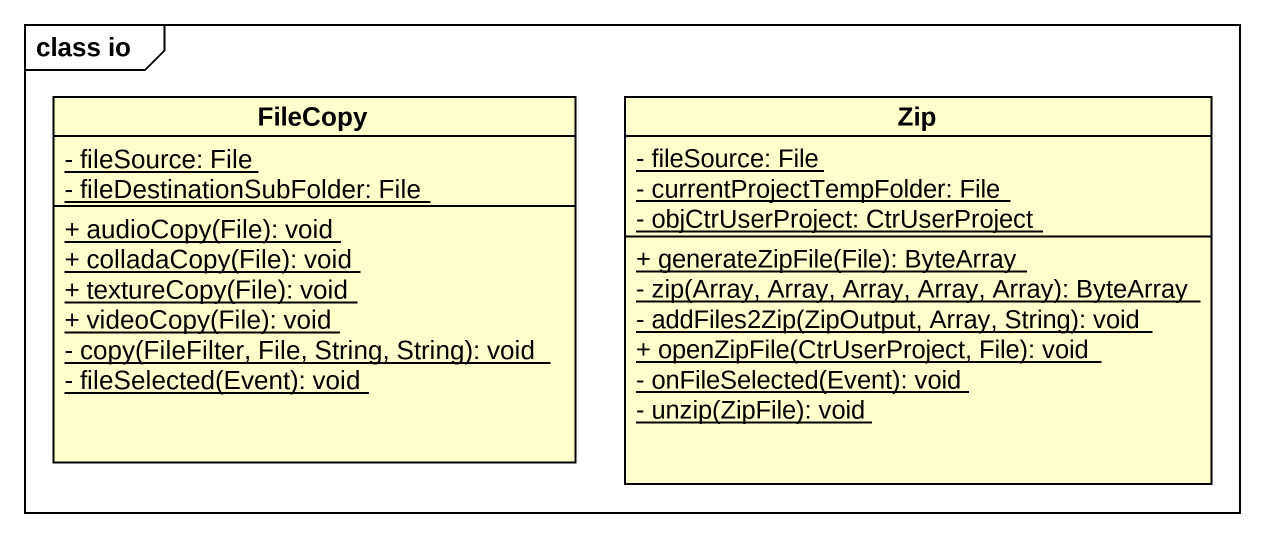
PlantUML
@startuml
mainframe class io
hide circle
hide empty members
skinparam classAttributeIconSize 0
class FileCopy {
  {static} - fileSource: File
  {static} - fileDestinationSubFolder: File
  {static} + audioCopy(File): void
  {static} + colladaCopy(File): void
  {static} + textureCopy(File): void
  {static} + videoCopy(File): void
  {static} - copy(FileFilter, File, String, String): void
  {static} - fileSelected(Event): void
}
class Zip {
  {static} - fileSource: File
  {static} - currentProjectTempFolder: File
  {static} - objCtrUserProject: CtrUserProject
  {static} + generateZipFile(File): ByteArray
  {static} - zip(Array, Array, Array, Array, Array): ByteArray
  {static} - addFiles2Zip(ZipOutput, Array, String): void
  {static} + openZipFile(CtrUserProject, File): void
  {static} - onFileSelected(Event): void
  {static} - unzip(ZipFile): void
}
@enduml
